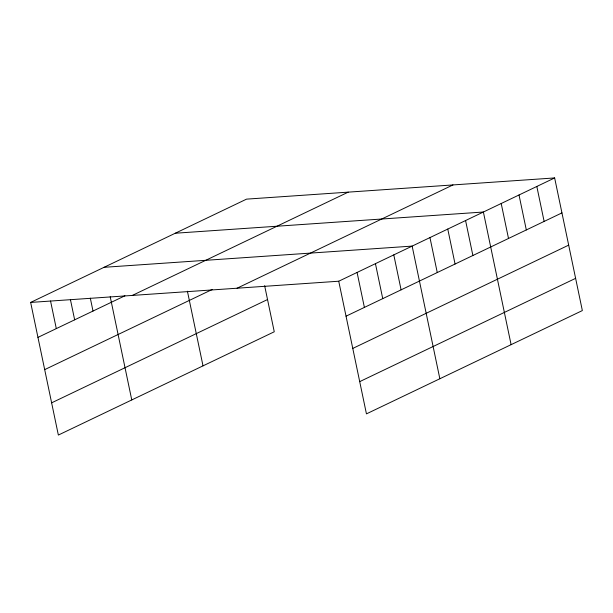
<?xml version="1.0" encoding="UTF-8"?>
<svg xmlns="http://www.w3.org/2000/svg" width="613" height="613" viewBox="0 0 613 613"><rect width="100%" height="100%" fill="white"/><g stroke="black" fill="none" stroke-linecap="round" stroke-linejoin="round"><path stroke-width="0.92" d="M264.64 285.704L274.264 331.779L58.358 435.061L30.65 302.424L246.556 199.133L554.642 177.939L582.35 310.576L366.444 413.867L338.736 281.221L554.642 177.939M37.952 337.388L124.929 295.78M132.316 295.428L348.222 192.137M44.688 369.624L212.244 289.459M237.07 288.217L452.969 184.934M51.63 402.833L267.529 299.542M346.038 316.185L561.945 212.903M352.774 348.422L568.68 245.131M359.708 381.631L575.615 278.34M175.303 233.224L483.389 212.021L511.104 344.659M104.057 267.306L412.143 246.104L439.85 378.75M30.65 302.424L338.736 281.221M536.827 186.459L544.129 221.423M519.012 194.98L526.322 229.944M501.204 203.501L508.506 238.465M465.581 220.542L472.884 255.506M447.766 229.063L455.068 264.027M429.958 237.583L437.261 272.547M393.791 254.885L401.094 289.849M375.44 263.667L382.742 298.631M357.088 272.44L364.39 307.404M187.417 291.206L203.018 365.861M110.21 296.746L131.764 399.944M90.318 298.163L93.007 311.052M70.426 299.588L74.656 319.825M50.542 301.006L56.304 328.606"/></g></svg>
